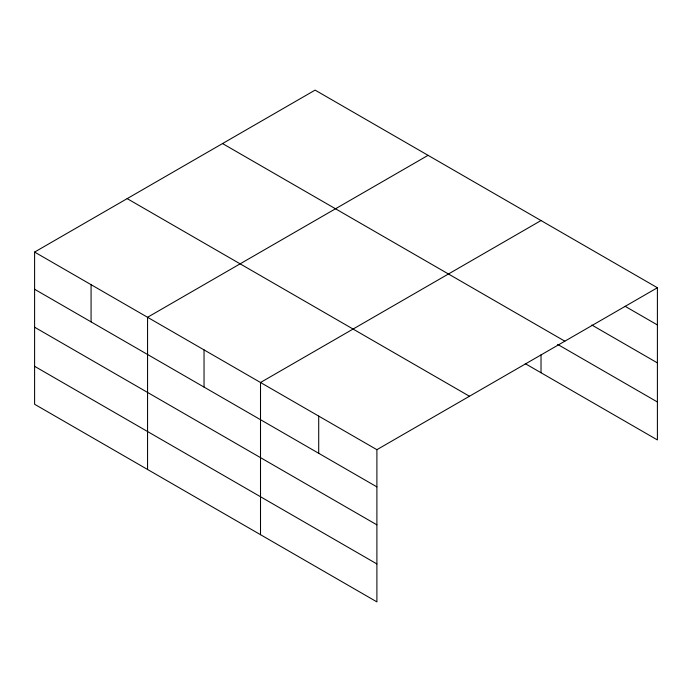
<?xml version="1.0" encoding="UTF-8"?>
<svg xmlns="http://www.w3.org/2000/svg" width="692" height="692" viewBox="0 0 692 692"><rect width="100%" height="100%" fill="white"/><g stroke="black" fill="none" stroke-linecap="round" stroke-linejoin="round"><path stroke-width="1.04" d="M34.6 252.07L376.898 449.688L376.898 601.884L34.6 404.258L34.6 252.07L315.102 90.116L657.4 287.742L657.4 439.93L525.28 363.655M428.063 155.337L147.56 317.282L147.56 469.479M541.023 220.549L260.512 382.494L260.512 534.691M376.898 449.688L657.4 287.742M625.075 306.279L657.4 324.937M591.824 325.024L657.4 362.885M222.539 143.564L564.836 341.182M557.648 344.391L657.4 401.983M127.164 198.621L469.461 396.248M34.6 289.265L376.898 486.891M34.6 327.212L376.898 524.839M34.6 366.31L376.898 563.937M541.023 354.823L541.023 372.746M318.709 416.091L318.709 453.295M204.036 349.892L204.036 387.087M91.076 284.672L91.076 321.875"/></g></svg>
